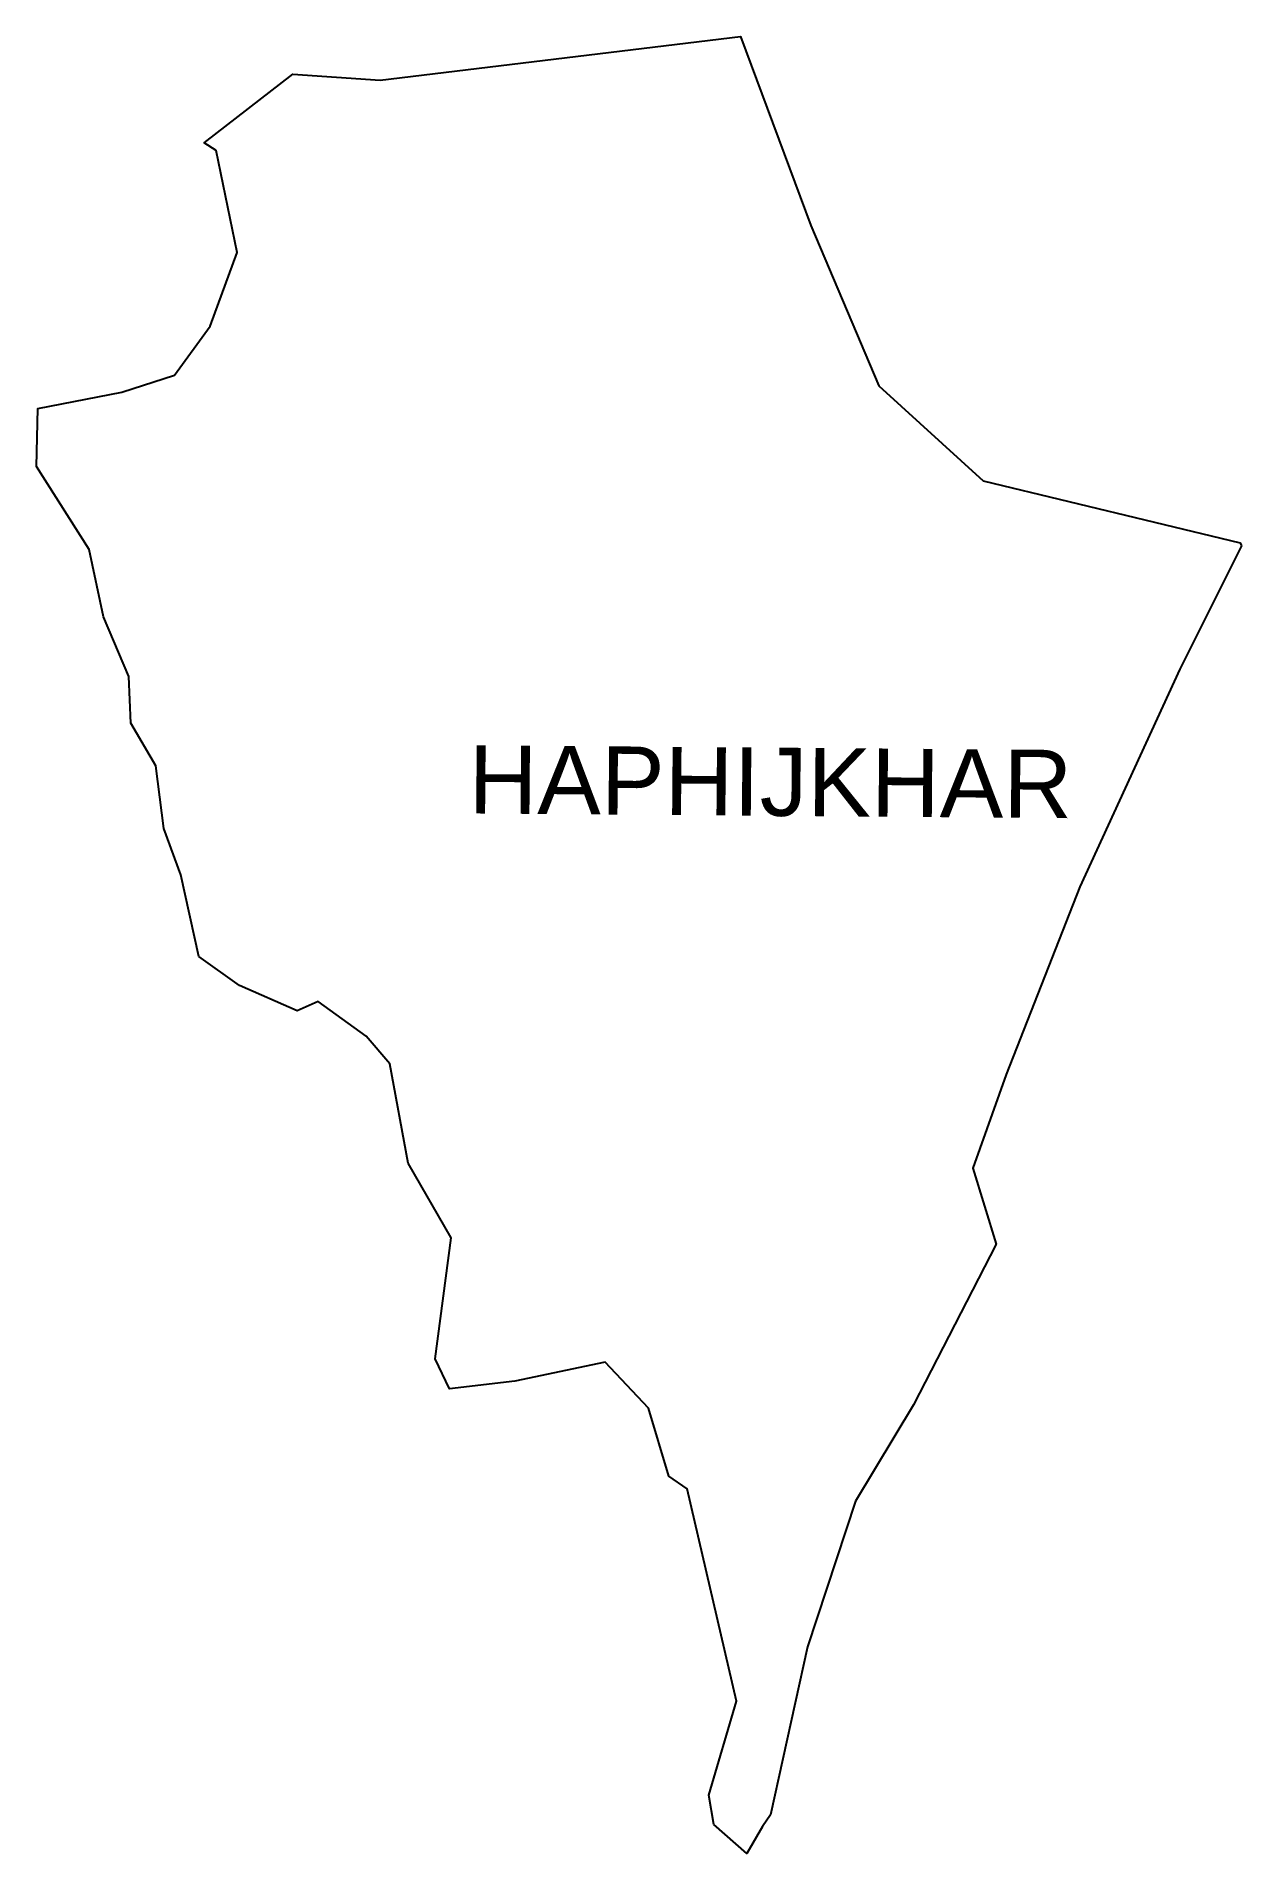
# Model space of a CAD drawing. Header units: metres. Extents: x 286682 to 288298, y 2022618 to 2025054.
import ezdxf

# ---------------------------------------------------------------- set-up
doc = ezdxf.new("R2010")
doc.units = ezdxf.units.M
doc.layers.add('village', color=3, linetype='Continuous')
doc.layers.add('VILLAGE NAME', color=250, linetype='Continuous')
doc.styles.get("Standard").update_dxf_attribs({"font": 'simplex.shx'})

msp = doc.modelspace()

# ---------------------------------------------------------------- linework, layer by layer
at = {"layer": 'village', "color": 3}
msp.add_polyline3d([(288297.7, 2024371.3, 0), (288214.8, 2024205.8, 0), (288081, 2023913.9, 0), (287982.1, 2023662.4, 0), (287937.6, 2023536.7, 0), (287968.7, 2023434.9, 0), (287857.9, 2023219.4, 0), (287780.1, 2023090.2, 0), (287715.9, 2022895.1, 0), (287666.3, 2022669.7, 0), (287655.6, 2022654.2, 0), (287634.5, 2022617.8, 0), (287590.4, 2022657, 0), (287583.8, 2022696.3, 0), (287620.6, 2022822.1, 0), (287554.4, 2023106.9, 0), (287530.1, 2023123.8, 0), (287502.7, 2023215, 0), (287444.7, 2023276.5, 0), (287323.5, 2023251.3, 0), (287236.2, 2023241.1, 0), (287217, 2023281.2, 0), (287238.2, 2023443.3, 0), (287180.7, 2023543.6, 0), (287156, 2023676.6, 0), (287124.2, 2023713.6, 0), (287060.2, 2023760.1, 0), (287031.9, 2023747.5, 0), (286954.6, 2023781.5, 0), (286900.3, 2023820.7, 0), (286875.9, 2023929.9, 0), (286853.3, 2023992.1, 0), (286842.4, 2024076.3, 0), (286809, 2024133.5, 0), (286806.1, 2024195.8, 0), (286772.4, 2024276, 0), (286753.3, 2024366.2, 0), (286682.3, 2024477.3, 0), (286684.5, 2024555.3, 0), (286796.7, 2024576.9, 0), (286867.7, 2024599.9, 0), (286915.2, 2024665.8, 0), (286951.4, 2024764.3, 0), (286923.4, 2024901.1, 0), (286907.3, 2024911.4, 0), (287026.1, 2025003.6, 0), (287143.3, 2024995.6, 0), (287626, 2025054.1, 0), (287720.5, 2024800.5, 0), (287811.5, 2024585.7, 0), (287951.2, 2024458.3, 0), (288295.6, 2024375.2, 0)], close=True, dxfattribs=at)

# ---------------------------------------------------------------- texts
at = {"layer": 'VILLAGE NAME', "insert": (287262.1, 2024103.8), "char_height": 91.425, "attachment_point": 1, "rotation": 359.5442}
msp.add_mtext_dynamic_manual_height_columns('{\\fArial|b0|i0|c0|p34;HAPHIJKHAR}', width=661.323, gutter_width=457.1, heights=[0], dxfattribs=at)

doc.saveas('drawing.dxf')
